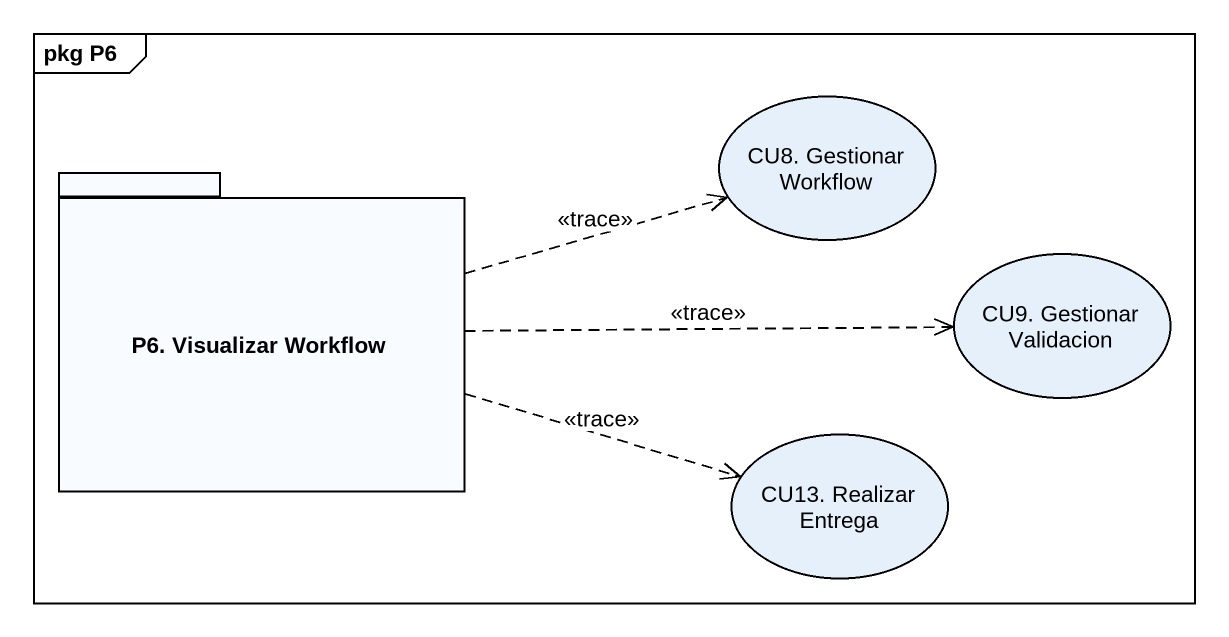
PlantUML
@startuml
mainframe pkg P6
package "P6. Visualizar Workflow" as P6_Visualizar_Workflow {
}
usecase "CU8. Gestionar Workflow" as CU8_Gestionar_Workflow
usecase "CU9. Gestionar Validacion" as CU9_Gestionar_Validacion
usecase "CU13. Realizar Entrega" as CU13_Realizar_Entrega
P6_Visualizar_Workflow .right.> CU8_Gestionar_Workflow : <<trace>>
P6_Visualizar_Workflow .right.> CU9_Gestionar_Validacion : <<trace>>
P6_Visualizar_Workflow .right.> CU13_Realizar_Entrega : <<trace>>
@enduml
